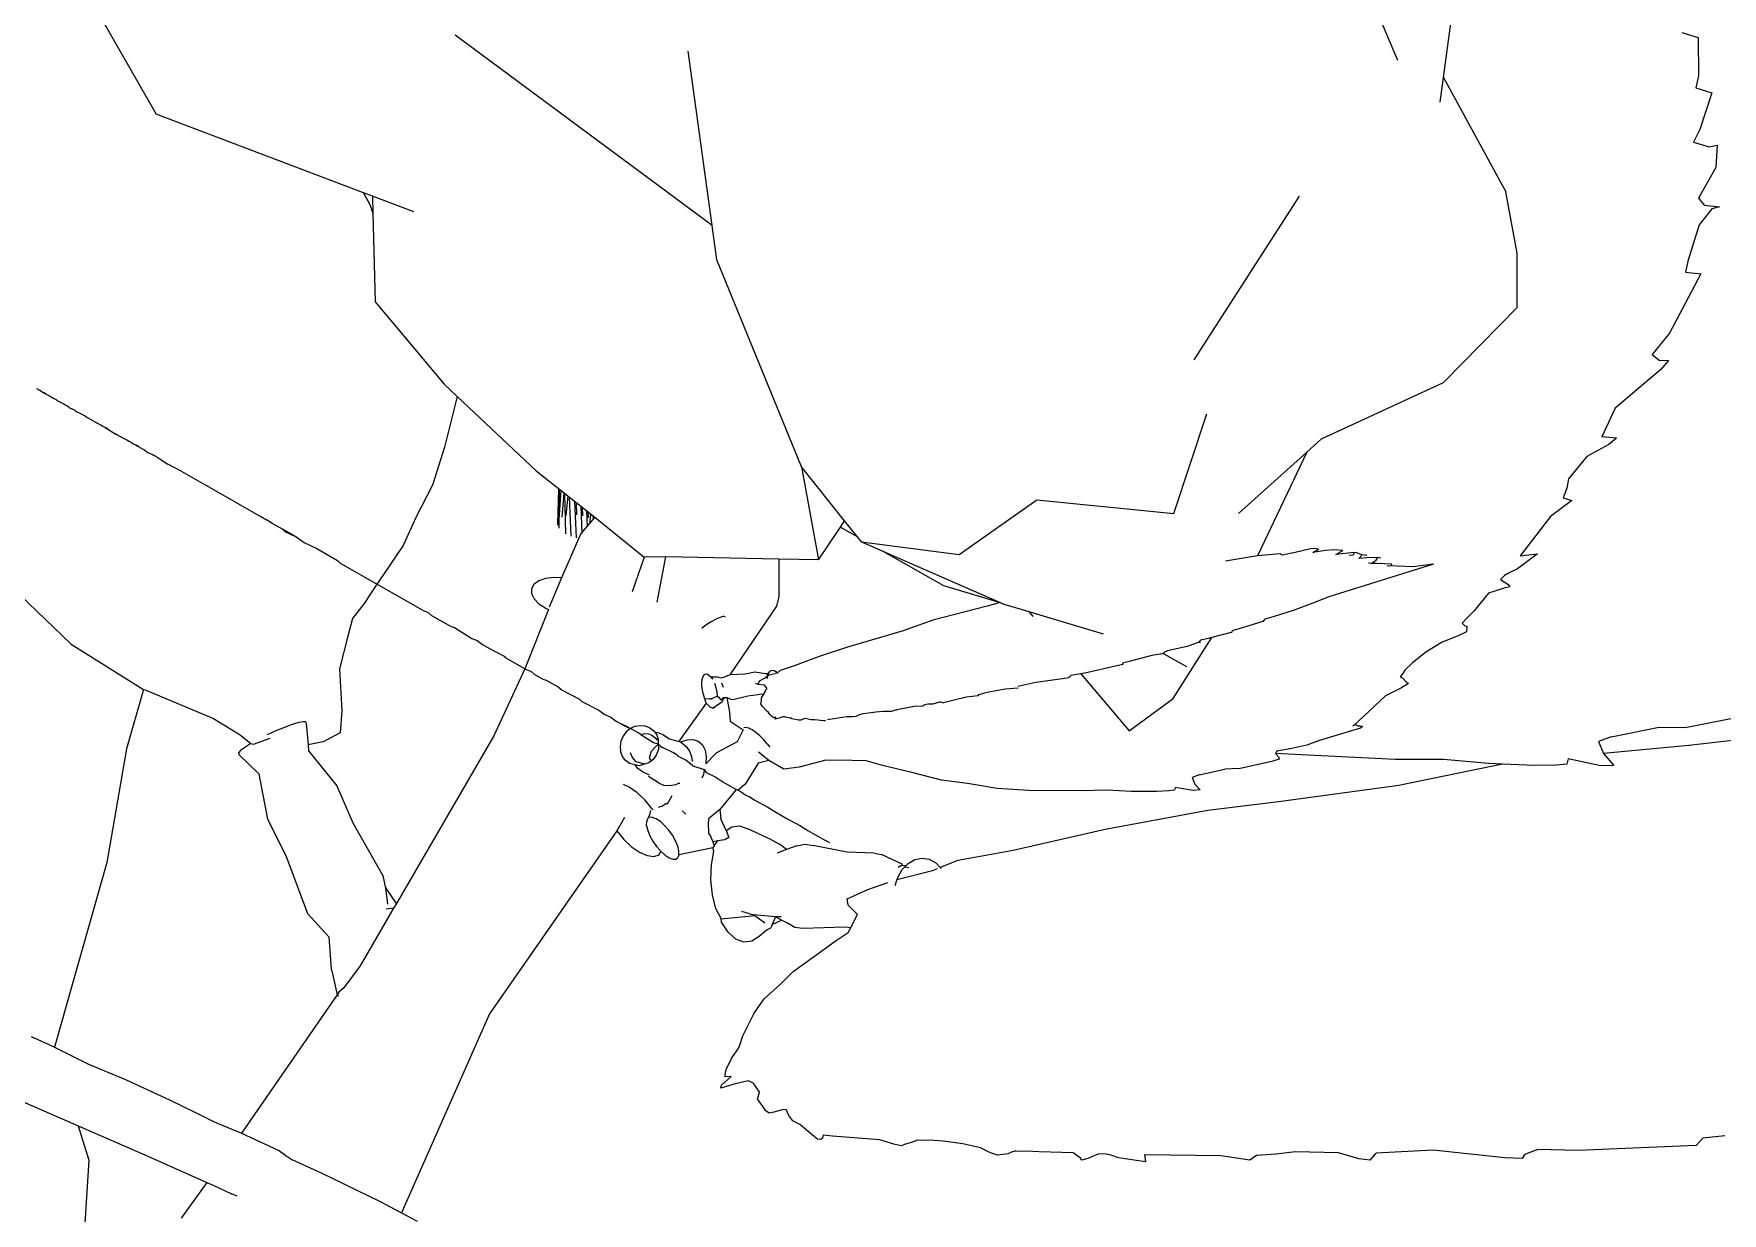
# Model space of a CAD drawing. Header units: metres. Extents: x -175 to 101, y -7 to 93.
# Drawn here: x 12.46162 to 12.49333, y 0.20442 to 0.22657 of the extents above; entities that cross this region are included whole.
import ezdxf

# ---------------------------------------------------------------- set-up
doc = ezdxf.new("R2010")
doc.units = ezdxf.units.M

# ---------------------------------------------------------------- blocks, each defined once
blk = doc.blocks.new('plantita2')
for p, q in [((-3.844512, 0.839728), (-3.843522, 0.842055)), ((-3.820062, 0.840694), (-3.821192, 0.838719)), ((-3.84537, 0.839403), (-3.845513, 0.840468)), ((-3.850152, 0.840155), (-3.850157, 0.83944)), ((-3.849847, 0.840254), (-3.850152, 0.840155)), ((-3.831633, 0.836624), (-3.826808, 0.840201)), ((-3.831633, 0.836624), (-3.831187, 0.8399)), ((-3.850157, 0.83944), (-3.850109, 0.839212)), ((-3.84537, 0.839403), (-3.846542, 0.83726)), ((-3.845309, 0.838945), (-3.84537, 0.839403)), ((-3.850109, 0.839212), (-3.850407, 0.839118)), ((-3.850407, 0.839118), (-3.850185, 0.83843)), ((-3.825088, 0.83724), (-3.821192, 0.838719)), ((-3.850185, 0.83843), (-3.850062, 0.838192)), ((-3.850506, 0.838136), (-3.850484, 0.837718)), ((-3.850356, 0.838102), (-3.850506, 0.838136)), ((-3.850062, 0.838192), (-3.850356, 0.838102)), ((-3.850484, 0.837718), (-3.85016, 0.837137)), ((-3.85016, 0.837137), (-3.850264, 0.83701)), ((-3.846755, 0.836107), (-3.846542, 0.83726)), ((-3.840689, 0.834105), (-3.842663, 0.83718)), ((-3.826032, 0.836882), (-3.825257, 0.837176)), ((-3.825257, 0.837176), (-3.825265, 0.836849)), ((-3.825257, 0.837176), (-3.825088, 0.83724)), ((-3.825088, 0.83724), (-3.825214, 0.837007)), ((-3.850264, 0.83701), (-3.850554, 0.836975)), ((-3.850554, 0.836975), (-3.850406, 0.836942)), ((-3.850406, 0.836942), (-3.850173, 0.836641)), ((-3.825265, 0.836849), (-3.825309, 0.83519)), ((-3.825214, 0.837007), (-3.825265, 0.836849)), ((-3.850173, 0.836641), (-3.849959, 0.835957)), ((-3.83172, 0.835979), (-3.831633, 0.836624)), ((-3.849959, 0.835957), (-3.849914, 0.835753)), ((-3.846754, 0.835085), (-3.846755, 0.836107)), ((-3.833312, 0.832091), (-3.83172, 0.835979)), ((-3.849914, 0.835753), (-3.850199, 0.835721)), ((-3.850199, 0.835721), (-3.849616, 0.834602)), ((-3.825309, 0.83519), (-3.826601, 0.833649)), ((-3.84537, 0.83368), (-3.846754, 0.835085)), ((-3.849616, 0.834602), (-3.849285, 0.834206)), ((-3.849421, 0.834099), (-3.849595, 0.834093)), ((-3.849595, 0.834093), (-3.84945, 0.833924)), ((-3.84945, 0.833924), (-3.848595, 0.833195)), ((-3.849285, 0.834206), (-3.849421, 0.834099)), ((-3.843077, 0.832617), (-3.84537, 0.83368)), ((-3.826601, 0.833649), (-3.826846, 0.833418)), ((-3.826846, 0.833418), (-3.828328, 0.832018)), ((-3.826846, 0.833418), (-3.826606, 0.832461)), ((-3.819452, 0.833277), (-3.819421, 0.833289)), ((-3.819421, 0.833289), (-3.819341, 0.833336)), ((-3.819341, 0.833336), (-3.819319, 0.833352)), ((-3.819319, 0.833352), (-3.819273, 0.833378)), ((-3.819241, 0.833395), (-3.819273, 0.833378)), ((-3.819202, 0.833419), (-3.819241, 0.833395)), ((-3.819165, 0.833438), (-3.819202, 0.833419)), ((-3.819117, 0.833466), (-3.819165, 0.833438)), ((-3.819056, 0.833499), (-3.819117, 0.833466)), ((-3.819117, 0.833466), (-3.819089, 0.833482)), ((-3.819089, 0.833482), (-3.819056, 0.833499)), ((-3.819056, 0.833499), (-3.819001, 0.833533)), ((-3.818944, 0.833565), (-3.819001, 0.833533)), ((-3.848595, 0.833195), (-3.848342, 0.832656)), ((-3.840302, 0.831219), (-3.840923, 0.833087)), ((-3.819923, 0.833008), (-3.820088, 0.832915)), ((-3.819885, 0.833031), (-3.819923, 0.833008)), ((-3.819853, 0.833049), (-3.819885, 0.833031)), ((-3.819853, 0.833049), (-3.819804, 0.833077)), ((-3.819804, 0.833077), (-3.819706, 0.833125)), ((-3.819673, 0.833151), (-3.819706, 0.833125)), ((-3.819673, 0.833151), (-3.819612, 0.833186)), ((-3.819568, 0.833204), (-3.819612, 0.833186)), ((-3.819568, 0.833204), (-3.81953, 0.833231)), ((-3.81953, 0.833231), (-3.819484, 0.833253)), ((-3.819484, 0.833253), (-3.819452, 0.833277)), ((-3.848616, 0.83263), (-3.848342, 0.832656)), ((-3.82048, 0.83268), (-3.82064, 0.832599)), ((-3.82048, 0.83268), (-3.820435, 0.832706)), ((-3.820462, 0.832701), (-3.82048, 0.83268)), ((-3.820435, 0.832706), (-3.820462, 0.832701)), ((-3.820283, 0.832803), (-3.820435, 0.832706)), ((-3.820283, 0.832803), (-3.820234, 0.832832)), ((-3.820261, 0.832816), (-3.820283, 0.832803)), ((-3.820234, 0.832832), (-3.820261, 0.832816)), ((-3.820234, 0.832832), (-3.820188, 0.832858)), ((-3.820188, 0.832858), (-3.820157, 0.832876)), ((-3.820157, 0.832876), (-3.820088, 0.832915)), ((-3.848616, 0.83263), (-3.848476, 0.832512)), ((-3.848476, 0.832512), (-3.848063, 0.83229)), ((-3.843077, 0.832617), (-3.842802, 0.83237)), ((-3.842802, 0.83237), (-3.841874, 0.830424)), ((-3.841522, 0.831217), (-3.842802, 0.83237)), ((-3.826606, 0.832461), (-3.826384, 0.831747)), ((-3.821118, 0.832328), (-3.821039, 0.832359)), ((-3.821039, 0.832359), (-3.820959, 0.832418)), ((-3.820869, 0.832469), (-3.820959, 0.832418)), ((-3.820869, 0.832469), (-3.820818, 0.832498)), ((-3.820818, 0.832498), (-3.820841, 0.832485)), ((-3.820769, 0.832526), (-3.820818, 0.832498)), ((-3.820735, 0.832546), (-3.820769, 0.832526)), ((-3.820735, 0.832546), (-3.820693, 0.83257)), ((-3.82064, 0.832599), (-3.820693, 0.83257)), ((-3.848063, 0.83229), (-3.847718, 0.83187)), ((-3.834123, 0.831078), (-3.833312, 0.832091)), ((-3.833312, 0.832091), (-3.833635, 0.830347)), ((-3.828328, 0.832018), (-3.829432, 0.831149)), ((-3.821678, 0.832007), (-3.82141, 0.832145)), ((-3.821249, 0.832252), (-3.82141, 0.832145)), ((-3.821224, 0.832267), (-3.821249, 0.832252)), ((-3.821179, 0.832292), (-3.821224, 0.832267)), ((-3.821118, 0.832328), (-3.821179, 0.832292)), ((-3.821179, 0.832292), (-3.821141, 0.832314)), ((-3.821141, 0.832314), (-3.821118, 0.832328)), ((-3.847718, 0.83187), (-3.847682, 0.831693)), ((-3.826384, 0.831747), (-3.826077, 0.831155)), ((-3.822181, 0.831719), (-3.823122, 0.83118)), ((-3.822181, 0.831719), (-3.822156, 0.831734)), ((-3.821678, 0.832007), (-3.822156, 0.831734)), ((-3.847614, 0.831509), (-3.847782, 0.831463)), ((-3.847782, 0.831463), (-3.847377, 0.831164)), ((-3.847682, 0.831693), (-3.847614, 0.831509)), ((-3.837729, 0.831475), (-3.840302, 0.831219)), ((-3.836271, 0.830449), (-3.837729, 0.831475)), ((-3.82909, 0.830762), (-3.829059, 0.831442)), ((-3.829079, 0.831427), (-3.829089, 0.83119)), ((-3.828985, 0.830791), (-3.828955, 0.831524)), ((-3.828927, 0.831547), (-3.828889, 0.831176)), ((-3.82889, 0.830833), (-3.828868, 0.831593)), ((-3.828851, 0.831606), (-3.828812, 0.831147)), ((-3.828794, 0.831651), (-3.828757, 0.831106)), ((-3.828761, 0.831677), (-3.828758, 0.830941)), ((-3.828758, 0.83168), (-3.828729, 0.831056)), ((-3.828747, 0.831689), (-3.828729, 0.830999)), ((-3.847377, 0.831164), (-3.846811, 0.830421)), ((-3.834359, 0.830783), (-3.834123, 0.831078)), ((-3.834045, 0.830961), (-3.834123, 0.831078)), ((-3.829432, 0.831149), (-3.830359, 0.8304)), ((-3.829432, 0.831149), (-3.829166, 0.830843)), ((-3.829397, 0.831177), (-3.829399, 0.831111)), ((-3.829337, 0.831019), (-3.829358, 0.831207)), ((-3.8293, 0.831253), (-3.829304, 0.831145)), ((-3.829296, 0.830967), (-3.829284, 0.831265)), ((-3.829191, 0.831338), (-3.829199, 0.831175)), ((-3.829195, 0.830842), (-3.829172, 0.831354)), ((-3.826077, 0.831155), (-3.825835, 0.830616)), ((-3.823369, 0.831039), (-3.823265, 0.831099)), ((-3.823158, 0.83116), (-3.823265, 0.831099)), ((-3.823122, 0.83118), (-3.823158, 0.83116)), ((-3.834437, 0.830686), (-3.834359, 0.830783)), ((-3.834045, 0.830961), (-3.834359, 0.830783)), ((-3.833635, 0.830347), (-3.834045, 0.830961)), ((-3.829166, 0.830843), (-3.828808, 0.83001)), ((-3.82382, 0.830781), (-3.823976, 0.830672)), ((-3.82382, 0.830781), (-3.823563, 0.830928)), ((-3.823609, 0.830881), (-3.82382, 0.830781)), ((-3.823609, 0.830881), (-3.823563, 0.830928)), ((-3.823369, 0.831039), (-3.823563, 0.830928)), ((-3.847132, 0.830461), (-3.846759, 0.830181)), ((-3.846811, 0.830421), (-3.847132, 0.830461)), ((-3.843927, 0.830426), (-3.843844, 0.830441)), ((-3.843844, 0.830441), (-3.843736, 0.830479)), ((-3.843779, 0.830375), (-3.843844, 0.830441)), ((-3.843736, 0.830479), (-3.84369, 0.830487)), ((-3.84369, 0.830487), (-3.843348, 0.83045)), ((-3.84369, 0.830487), (-3.843674, 0.830432)), ((-3.843674, 0.830432), (-3.843598, 0.830426)), ((-3.843478, 0.830523), (-3.843311, 0.830533)), ((-3.843348, 0.83045), (-3.843478, 0.830523)), ((-3.843311, 0.830533), (-3.843151, 0.830523)), ((-3.843151, 0.830523), (-3.843037, 0.830504)), ((-3.843037, 0.830504), (-3.842915, 0.830487)), ((-3.843022, 0.830545), (-3.842949, 0.830558)), ((-3.842915, 0.830487), (-3.843022, 0.830545)), ((-3.842949, 0.830558), (-3.842874, 0.830551)), ((-3.842874, 0.830551), (-3.842582, 0.830488)), ((-3.842582, 0.830488), (-3.84234, 0.830436)), ((-3.84234, 0.830436), (-3.842304, 0.830461)), ((-3.842304, 0.830461), (-3.841874, 0.830424)), ((-3.834843, 0.830508), (-3.837041, 0.829544)), ((-3.834437, 0.830686), (-3.836271, 0.830449)), ((-3.834843, 0.830508), (-3.835977, 0.829863)), ((-3.834437, 0.830686), (-3.834843, 0.830508)), ((-3.825835, 0.830616), (-3.82546, 0.830075)), ((-3.824209, 0.830558), (-3.8246, 0.830334)), ((-3.823976, 0.830672), (-3.824209, 0.830558)), ((-3.846759, 0.830181), (-3.846587, 0.830097)), ((-3.84518, 0.830267), (-3.843215, 0.829651)), ((-3.84518, 0.830267), (-3.84479, 0.830219)), ((-3.84479, 0.830219), (-3.844499, 0.830231)), ((-3.844499, 0.830231), (-3.844386, 0.830232)), ((-3.844401, 0.830267), (-3.844121, 0.830278)), ((-3.844386, 0.830232), (-3.844401, 0.830267)), ((-3.844386, 0.830232), (-3.84431, 0.830226)), ((-3.844193, 0.83038), (-3.844138, 0.83039)), ((-3.844138, 0.83039), (-3.843931, 0.830387)), ((-3.844102, 0.830338), (-3.844138, 0.83039)), ((-3.844121, 0.830278), (-3.844009, 0.830278)), ((-3.844009, 0.830278), (-3.844102, 0.830338)), ((-3.844009, 0.830278), (-3.843963, 0.830286)), ((-3.843931, 0.830387), (-3.843779, 0.830375)), ((-3.841874, 0.830424), (-3.841273, 0.830321)), ((-3.833635, 0.830347), (-3.832886, 0.830361)), ((-3.832886, 0.830361), (-3.830758, 0.830401)), ((-3.832886, 0.830361), (-3.832885, 0.829658)), ((-3.830758, 0.830401), (-3.830595, 0.829551)), ((-3.830758, 0.830401), (-3.830359, 0.8304)), ((-3.830359, 0.8304), (-3.830133, 0.829748)), ((-3.82534, 0.829891), (-3.824658, 0.830281)), ((-3.8246, 0.830334), (-3.824658, 0.830281)), ((-3.846578, 0.829888), (-3.846615, 0.829838)), ((-3.846615, 0.829838), (-3.846506, 0.829814)), ((-3.846587, 0.830097), (-3.846514, 0.830051)), ((-3.846441, 0.829975), (-3.846578, 0.829888)), ((-3.846514, 0.830051), (-3.846441, 0.829975)), ((-3.846506, 0.829814), (-3.846216, 0.82972)), ((-3.835977, 0.829863), (-3.837041, 0.829544)), ((-3.828808, 0.83001), (-3.828664, 0.830014)), ((-3.828808, 0.83001), (-3.828572, 0.82946)), ((-3.828664, 0.830014), (-3.828507, 0.829994)), ((-3.828507, 0.829994), (-3.828379, 0.82995)), ((-3.828379, 0.82995), (-3.828289, 0.829886)), ((-3.828289, 0.829886), (-3.828243, 0.829805)), ((-3.828243, 0.829805), (-3.828243, 0.829713)), ((-3.826194, 0.829402), (-3.82534, 0.829891)), ((-3.82546, 0.830075), (-3.82534, 0.829891)), ((-3.82534, 0.829891), (-3.825102, 0.829527)), ((-3.846216, 0.82972), (-3.845938, 0.829386)), ((-3.843215, 0.829651), (-3.842916, 0.829533)), ((-3.842916, 0.829533), (-3.842545, 0.829398)), ((-3.83711, 0.829514), (-3.837581, 0.829374)), ((-3.837041, 0.829544), (-3.83711, 0.829514)), ((-3.837041, 0.829544), (-3.836801, 0.829478)), ((-3.832885, 0.829658), (-3.832841, 0.829477)), ((-3.828382, 0.829523), (-3.828511, 0.829438)), ((-3.828291, 0.829617), (-3.828382, 0.829523)), ((-3.828243, 0.829713), (-3.828291, 0.829617)), ((-3.825102, 0.829527), (-3.82488, 0.829247)), ((-3.818634, 0.829689), (-3.819598, 0.828766)), ((-3.845938, 0.829386), (-3.845812, 0.82926)), ((-3.845722, 0.829157), (-3.845812, 0.82926)), ((-3.842545, 0.829398), (-3.842191, 0.82928)), ((-3.842191, 0.82928), (-3.842013, 0.829231)), ((-3.842013, 0.829231), (-3.841978, 0.829189)), ((-3.841978, 0.829189), (-3.841553, 0.829059)), ((-3.837787, 0.829313), (-3.83898, 0.828958)), ((-3.837581, 0.829374), (-3.837787, 0.829313)), ((-3.837581, 0.829374), (-3.837654, 0.829286)), ((-3.836801, 0.829478), (-3.83578, 0.829212)), ((-3.83578, 0.829212), (-3.835222, 0.829013)), ((-3.832841, 0.829477), (-3.831965, 0.828186)), ((-3.831849, 0.829292), (-3.831882, 0.829275)), ((-3.831849, 0.829292), (-3.831805, 0.829269)), ((-3.831805, 0.829269), (-3.831749, 0.829249)), ((-3.831749, 0.829249), (-3.831684, 0.829221)), ((-3.831684, 0.829221), (-3.831617, 0.829184)), ((-3.831617, 0.829184), (-3.831551, 0.829143)), ((-3.828511, 0.829438), (-3.828561, 0.829416)), ((-3.828561, 0.829416), (-3.828115, 0.828302)), ((-3.826364, 0.829305), (-3.826731, 0.829094)), ((-3.826302, 0.829359), (-3.826364, 0.829305)), ((-3.826194, 0.829402), (-3.826302, 0.829359)), ((-3.82488, 0.829247), (-3.824791, 0.828915)), ((-3.845761, 0.829111), (-3.84581, 0.829094)), ((-3.84581, 0.829094), (-3.845803, 0.828998)), ((-3.845803, 0.828998), (-3.845642, 0.828921)), ((-3.845722, 0.829157), (-3.845761, 0.829111)), ((-3.845642, 0.828921), (-3.845343, 0.8288)), ((-3.841553, 0.829059), (-3.841414, 0.829021)), ((-3.841414, 0.829021), (-3.841381, 0.828981)), ((-3.841381, 0.828981), (-3.841018, 0.828889)), ((-3.840292, 0.827742), (-3.841018, 0.828889)), ((-3.841018, 0.828889), (-3.840954, 0.828873)), ((-3.840954, 0.828873), (-3.840804, 0.828839)), ((-3.835222, 0.829013), (-3.834582, 0.828824)), ((-3.831551, 0.829143), (-3.831491, 0.8291)), ((-3.831491, 0.8291), (-3.831444, 0.82906)), ((-3.827124, 0.82887), (-3.82722, 0.828834)), ((-3.826795, 0.829077), (-3.827124, 0.82887)), ((-3.826731, 0.829094), (-3.826795, 0.829077)), ((-3.824791, 0.828915), (-3.824637, 0.828298)), ((-3.845343, 0.8288), (-3.84504, 0.828612)), ((-3.84504, 0.828612), (-3.844779, 0.828409)), ((-3.840773, 0.8288), (-3.840805, 0.828794)), ((-3.840804, 0.828839), (-3.840773, 0.8288)), ((-3.840773, 0.8288), (-3.840555, 0.82872)), ((-3.840555, 0.82872), (-3.840184, 0.82864)), ((-3.840118, 0.828579), (-3.840541, 0.828347)), ((-3.840184, 0.82864), (-3.840116, 0.828608)), ((-3.840116, 0.828608), (-3.840118, 0.828579)), ((-3.840118, 0.828579), (-3.840087, 0.828585)), ((-3.840087, 0.828585), (-3.83989, 0.828548)), ((-3.83989, 0.828548), (-3.839466, 0.82844)), ((-3.834582, 0.828824), (-3.834174, 0.82871)), ((-3.834174, 0.82871), (-3.833646, 0.828532)), ((-3.833646, 0.828532), (-3.833196, 0.828362)), ((-3.827731, 0.828541), (-3.827753, 0.828509)), ((-3.827466, 0.828674), (-3.827731, 0.828541)), ((-3.827323, 0.828756), (-3.827466, 0.828674)), ((-3.82722, 0.828834), (-3.827323, 0.828756)), ((-3.819598, 0.828766), (-3.820959, 0.827911)), ((-3.844779, 0.828409), (-3.844642, 0.828275)), ((-3.844642, 0.828275), (-3.844603, 0.828215)), ((-3.844603, 0.828215), (-3.844553, 0.828153)), ((-3.839466, 0.82844), (-3.839342, 0.828407)), ((-3.839342, 0.828407), (-3.839345, 0.828379)), ((-3.839345, 0.828379), (-3.838633, 0.828221)), ((-3.838633, 0.828221), (-3.83856, 0.828208)), ((-3.833196, 0.828362), (-3.833007, 0.828298)), ((-3.833007, 0.828298), (-3.832909, 0.828266)), ((-3.832909, 0.828266), (-3.832856, 0.828222)), ((-3.832828, 0.828253), (-3.832856, 0.828222)), ((-3.832856, 0.828222), (-3.832818, 0.828211)), ((-3.832797, 0.828272), (-3.832828, 0.828253)), ((-3.832766, 0.828277), (-3.832797, 0.828272)), ((-3.832736, 0.828268), (-3.832766, 0.828277)), ((-3.83271, 0.828245), (-3.832736, 0.828268)), ((-3.832685, 0.828209), (-3.83271, 0.828245)), ((-3.832638, 0.828205), (-3.832439, 0.828236)), ((-3.832439, 0.828236), (-3.832253, 0.828202)), ((-3.828235, 0.828252), (-3.828293, 0.8282)), ((-3.828115, 0.828302), (-3.828235, 0.828252)), ((-3.828115, 0.828302), (-3.827753, 0.828509)), ((-3.828115, 0.828302), (-3.827533, 0.827042)), ((-3.824637, 0.828298), (-3.824681, 0.827511)), ((-3.84467, 0.828053), (-3.844709, 0.828024)), ((-3.844709, 0.828024), (-3.84458, 0.827946)), ((-3.844603, 0.828126), (-3.84467, 0.828053)), ((-3.844553, 0.828153), (-3.844603, 0.828126)), ((-3.84458, 0.827946), (-3.844279, 0.827792)), ((-3.83856, 0.828208), (-3.839463, 0.827133)), ((-3.83856, 0.828208), (-3.838372, 0.828174)), ((-3.838372, 0.828174), (-3.838329, 0.82813)), ((-3.838329, 0.82813), (-3.838217, 0.82811)), ((-3.838217, 0.82811), (-3.837716, 0.828044)), ((-3.837716, 0.828044), (-3.837375, 0.827966)), ((-3.837382, 0.82794), (-3.8373, 0.827929)), ((-3.8373, 0.827929), (-3.837136, 0.827921)), ((-3.837136, 0.827921), (-3.836859, 0.827871)), ((-3.832701, 0.828187), (-3.832818, 0.828211)), ((-3.832677, 0.828167), (-3.832701, 0.828187)), ((-3.832677, 0.828167), (-3.832685, 0.828209)), ((-3.832685, 0.828209), (-3.832638, 0.828205)), ((-3.832677, 0.828167), (-3.832671, 0.828116)), ((-3.83263, 0.828134), (-3.832677, 0.828167)), ((-3.832668, 0.827932), (-3.83265, 0.827954)), ((-3.832639, 0.827893), (-3.832668, 0.827932)), ((-3.83265, 0.827954), (-3.832615, 0.827994)), ((-3.832525, 0.828076), (-3.83263, 0.828134)), ((-3.832615, 0.827994), (-3.832498, 0.828009)), ((-3.832498, 0.828009), (-3.832525, 0.828076)), ((-3.832498, 0.828009), (-3.832452, 0.828025)), ((-3.832253, 0.828202), (-3.831965, 0.828186)), ((-3.831932, 0.828175), (-3.831965, 0.828186)), ((-3.831932, 0.828175), (-3.831882, 0.828149)), ((-3.831882, 0.828149), (-3.831804, 0.828124)), ((-3.831809, 0.828037), (-3.831841, 0.827955)), ((-3.831804, 0.828124), (-3.831716, 0.82815)), ((-3.831702, 0.82795), (-3.831721, 0.827866)), ((-3.831607, 0.828153), (-3.831716, 0.82815)), ((-3.831676, 0.828029), (-3.831702, 0.82795)), ((-3.831607, 0.828153), (-3.831639, 0.828104)), ((-3.831569, 0.828189), (-3.831607, 0.828153)), ((-3.831532, 0.828205), (-3.831569, 0.828189)), ((-3.831499, 0.828198), (-3.831532, 0.828205)), ((-3.831472, 0.82817), (-3.831499, 0.828198)), ((-3.831453, 0.828123), (-3.831472, 0.82817)), ((-3.831471, 0.827817), (-3.831452, 0.827901)), ((-3.831443, 0.828059), (-3.831453, 0.828123)), ((-3.831452, 0.827901), (-3.831443, 0.827983)), ((-3.831443, 0.827983), (-3.831443, 0.828059)), ((-3.828819, 0.8279), (-3.829146, 0.82773)), ((-3.82874, 0.827963), (-3.828819, 0.8279)), ((-3.828518, 0.82809), (-3.82874, 0.827963)), ((-3.828453, 0.828109), (-3.828518, 0.82809)), ((-3.828293, 0.8282), (-3.828453, 0.828109)), ((-3.82099, 0.827904), (-3.822268, 0.827367)), ((-3.820959, 0.827911), (-3.82099, 0.827904)), ((-3.820959, 0.827911), (-3.820638, 0.826796)), ((-3.844279, 0.827792), (-3.843775, 0.827317)), ((-3.839463, 0.827133), (-3.840292, 0.827742)), ((-3.836859, 0.827871), (-3.836751, 0.827842)), ((-3.836751, 0.827842), (-3.836636, 0.827814)), ((-3.836636, 0.827814), (-3.836622, 0.827792)), ((-3.836622, 0.827792), (-3.836412, 0.827769)), ((-3.836412, 0.827769), (-3.835975, 0.827661)), ((-3.835926, 0.827678), (-3.835975, 0.827661)), ((-3.835926, 0.827678), (-3.835778, 0.827639)), ((-3.835778, 0.827639), (-3.835715, 0.827637)), ((-3.835715, 0.827637), (-3.835682, 0.827634)), ((-3.835682, 0.827634), (-3.835631, 0.827626)), ((-3.835631, 0.827626), (-3.83559, 0.827599)), ((-3.83559, 0.827599), (-3.83554, 0.827592)), ((-3.83554, 0.827592), (-3.835461, 0.827597)), ((-3.835461, 0.827597), (-3.835241, 0.827558)), ((-3.832648, 0.827517), (-3.832578, 0.827595)), ((-3.832604, 0.827826), (-3.832639, 0.827893)), ((-3.832626, 0.827868), (-3.832604, 0.827826)), ((-3.832564, 0.827757), (-3.832604, 0.827826)), ((-3.832604, 0.827826), (-3.832522, 0.827818)), ((-3.832578, 0.827595), (-3.83255, 0.827646)), ((-3.832563, 0.827707), (-3.832564, 0.827757)), ((-3.83255, 0.827646), (-3.832563, 0.827707)), ((-3.832522, 0.827818), (-3.832491, 0.827809)), ((-3.832491, 0.827809), (-3.832304, 0.827787)), ((-3.832304, 0.827787), (-3.832023, 0.827719)), ((-3.832023, 0.827719), (-3.831987, 0.827724)), ((-3.831987, 0.827724), (-3.831908, 0.827765)), ((-3.831908, 0.827765), (-3.831962, 0.827484)), ((-3.831908, 0.827765), (-3.831844, 0.827753)), ((-3.831872, 0.827748), (-3.831844, 0.827753)), ((-3.831872, 0.827748), (-3.831799, 0.827714)), ((-3.831799, 0.827714), (-3.831844, 0.827753)), ((-3.831844, 0.827753), (-3.831827, 0.827688)), ((-3.83172, 0.827615), (-3.831827, 0.827688)), ((-3.831761, 0.827766), (-3.831799, 0.827714)), ((-3.83173, 0.827789), (-3.831761, 0.827766)), ((-3.831721, 0.827866), (-3.83173, 0.827789)), ((-3.831642, 0.827747), (-3.83173, 0.827789)), ((-3.83172, 0.827615), (-3.831701, 0.827596)), ((-3.831701, 0.827596), (-3.831674, 0.827568)), ((-3.831641, 0.827562), (-3.831701, 0.827596)), ((-3.831586, 0.827743), (-3.831642, 0.827747)), ((-3.831609, 0.827729), (-3.831642, 0.827747)), ((-3.831609, 0.827729), (-3.831497, 0.827737)), ((-3.831604, 0.827577), (-3.831567, 0.827613)), ((-3.831567, 0.827613), (-3.831525, 0.827654)), ((-3.831525, 0.827654), (-3.831497, 0.827737)), ((-3.831525, 0.827654), (-3.831004, 0.826932)), ((-3.831497, 0.827737), (-3.831471, 0.827817)), ((-3.829188, 0.827688), (-3.829508, 0.827523)), ((-3.829146, 0.82773), (-3.829188, 0.827688)), ((-3.850991, 0.827408), (-3.849909, 0.827194)), ((-3.843775, 0.827317), (-3.843707, 0.827255)), ((-3.835241, 0.827558), (-3.835156, 0.827545)), ((-3.835088, 0.827533), (-3.835156, 0.827545)), ((-3.835088, 0.827533), (-3.835057, 0.827515)), ((-3.835057, 0.827515), (-3.834999, 0.827498)), ((-3.834999, 0.827498), (-3.834941, 0.827496)), ((-3.834941, 0.827496), (-3.834846, 0.827497)), ((-3.834846, 0.827497), (-3.83471, 0.827487)), ((-3.83471, 0.827487), (-3.834569, 0.82747)), ((-3.834569, 0.82747), (-3.834478, 0.827456)), ((-3.834478, 0.827456), (-3.834439, 0.827449)), ((-3.834439, 0.827449), (-3.834386, 0.827432)), ((-3.834386, 0.827432), (-3.834334, 0.827406)), ((-3.834334, 0.827406), (-3.834277, 0.827401)), ((-3.834277, 0.827401), (-3.834162, 0.827397)), ((-3.834162, 0.827397), (-3.83384, 0.82735)), ((-3.83384, 0.82735), (-3.833798, 0.827344)), ((-3.833764, 0.827323), (-3.833726, 0.827326)), ((-3.833726, 0.827326), (-3.833562, 0.827341)), ((-3.833562, 0.827341), (-3.833495, 0.827343)), ((-3.833495, 0.827343), (-3.833436, 0.827354)), ((-3.833436, 0.827354), (-3.833383, 0.827366)), ((-3.833383, 0.827366), (-3.833357, 0.827361)), ((-3.833357, 0.827361), (-3.833321, 0.827344)), ((-3.833321, 0.827344), (-3.833297, 0.827335)), ((-3.833297, 0.827335), (-3.833261, 0.827338)), ((-3.833261, 0.827338), (-3.833134, 0.82736)), ((-3.833134, 0.82736), (-3.833107, 0.827381)), ((-3.833005, 0.827399), (-3.833107, 0.827381)), ((-3.833005, 0.827399), (-3.832964, 0.8274)), ((-3.832964, 0.8274), (-3.832894, 0.827373)), ((-3.832894, 0.827373), (-3.832821, 0.827355)), ((-3.832829, 0.827391), (-3.832795, 0.827382)), ((-3.832821, 0.827355), (-3.832829, 0.827391)), ((-3.832795, 0.827382), (-3.832754, 0.827404)), ((-3.832754, 0.827404), (-3.832719, 0.827441)), ((-3.832719, 0.827441), (-3.832696, 0.827481)), ((-3.832696, 0.827481), (-3.832648, 0.827517)), ((-3.831976, 0.827319), (-3.832215, 0.827154)), ((-3.831962, 0.827484), (-3.831976, 0.827319)), ((-3.831674, 0.827568), (-3.831641, 0.827562)), ((-3.831641, 0.827562), (-3.831604, 0.827577)), ((-3.8299, 0.827281), (-3.830026, 0.827226)), ((-3.8299, 0.827281), (-3.829999, 0.827224)), ((-3.829833, 0.827319), (-3.8299, 0.827281)), ((-3.829734, 0.827394), (-3.829833, 0.827319)), ((-3.829606, 0.827449), (-3.829734, 0.827394)), ((-3.829508, 0.827523), (-3.829606, 0.827449)), ((-3.824681, 0.827511), (-3.82465, 0.827097)), ((-3.824011, 0.827277), (-3.824047, 0.826871)), ((-3.824011, 0.827277), (-3.824005, 0.827302)), ((-3.824005, 0.827302), (-3.823957, 0.827307)), ((-3.823957, 0.827307), (-3.82387, 0.827291)), ((-3.82387, 0.827291), (-3.823748, 0.827255)), ((-3.822268, 0.827367), (-3.82277, 0.827062)), ((-3.852045, 0.8271), (-3.849974, 0.82686)), ((-3.849909, 0.827194), (-3.849389, 0.827198)), ((-3.848516, 0.827026), (-3.849389, 0.827198)), ((-3.848516, 0.827026), (-3.84828, 0.826936)), ((-3.843802, 0.82723), (-3.84385, 0.827217)), ((-3.84385, 0.827217), (-3.843811, 0.827185)), ((-3.843811, 0.827185), (-3.843661, 0.82714)), ((-3.843757, 0.827231), (-3.843802, 0.82723)), ((-3.843707, 0.827255), (-3.843757, 0.827231)), ((-3.843707, 0.827255), (-3.843668, 0.827223)), ((-3.843661, 0.82714), (-3.843022, 0.82695)), ((-3.843022, 0.82695), (-3.842803, 0.826867)), ((-3.832665, 0.826893), (-3.832603, 0.826969)), ((-3.832603, 0.826969), (-3.832532, 0.827041)), ((-3.832532, 0.827041), (-3.832458, 0.827104)), ((-3.832458, 0.827104), (-3.832386, 0.827153)), ((-3.832386, 0.827153), (-3.832321, 0.827186)), ((-3.832321, 0.827186), (-3.832268, 0.827199)), ((-3.832268, 0.827199), (-3.832231, 0.827193)), ((-3.832215, 0.827154), (-3.832103, 0.826932)), ((-3.831276, 0.826971), (-3.831374, 0.826939)), ((-3.831163, 0.826964), (-3.831276, 0.826971)), ((-3.831039, 0.826932), (-3.831163, 0.826964)), ((-3.830966, 0.826947), (-3.831039, 0.826932)), ((-3.830835, 0.826983), (-3.830966, 0.826947)), ((-3.830706, 0.827069), (-3.830835, 0.826983)), ((-3.830616, 0.827105), (-3.830706, 0.827069)), ((-3.830596, 0.827058), (-3.830626, 0.826952)), ((-3.830559, 0.82701), (-3.830626, 0.826952)), ((-3.830626, 0.826887), (-3.830626, 0.826952)), ((-3.830557, 0.827111), (-3.830616, 0.827105)), ((-3.830557, 0.827111), (-3.830596, 0.827058)), ((-3.830505, 0.827052), (-3.830559, 0.82701)), ((-3.830539, 0.827135), (-3.830557, 0.827111)), ((-3.830465, 0.827192), (-3.830539, 0.827135)), ((-3.830293, 0.82707), (-3.830534, 0.826918)), ((-3.830441, 0.827078), (-3.830505, 0.827052)), ((-3.830378, 0.827227), (-3.830465, 0.827192)), ((-3.830371, 0.827085), (-3.830441, 0.827078)), ((-3.830283, 0.827237), (-3.830378, 0.827227)), ((-3.830293, 0.82707), (-3.830371, 0.827085)), ((-3.830293, 0.82707), (-3.830245, 0.8271)), ((-3.830188, 0.827221), (-3.830283, 0.827237)), ((-3.830245, 0.8271), (-3.830103, 0.827182)), ((-3.830188, 0.827221), (-3.830103, 0.827182)), ((-3.830026, 0.827226), (-3.830103, 0.827182)), ((-3.829999, 0.827224), (-3.830103, 0.827182)), ((-3.830103, 0.827182), (-3.830021, 0.827117)), ((-3.830021, 0.827117), (-3.829961, 0.827036)), ((-3.829961, 0.827036), (-3.829922, 0.826943)), ((-3.827533, 0.827042), (-3.825705, 0.823895)), ((-3.82465, 0.827097), (-3.82433, 0.826927)), ((-3.823748, 0.827255), (-3.823601, 0.827201)), ((-3.823601, 0.827201), (-3.823439, 0.827134)), ((-3.823439, 0.827134), (-3.82328, 0.827061)), ((-3.823019, 0.826885), (-3.823333, 0.826995)), ((-3.82277, 0.827062), (-3.822971, 0.826897)), ((-3.849974, 0.82686), (-3.848374, 0.826708)), ((-3.848374, 0.826708), (-3.848568, 0.826487)), ((-3.84828, 0.826936), (-3.848374, 0.826708)), ((-3.844465, 0.8266), (-3.842696, 0.826686)), ((-3.842803, 0.826867), (-3.842523, 0.826804)), ((-3.842696, 0.826686), (-3.842216, 0.826712)), ((-3.842523, 0.826804), (-3.842239, 0.826752)), ((-3.84227, 0.826645), (-3.842283, 0.826602)), ((-3.842216, 0.826712), (-3.84227, 0.826645)), ((-3.842239, 0.826752), (-3.842216, 0.826712)), ((-3.832665, 0.826893), (-3.832716, 0.826829)), ((-3.832697, 0.826577), (-3.832502, 0.826737)), ((-3.832103, 0.826932), (-3.831716, 0.826721)), ((-3.831716, 0.826721), (-3.831514, 0.826518)), ((-3.831502, 0.82677), (-3.831523, 0.826645)), ((-3.831523, 0.826645), (-3.831514, 0.826518)), ((-3.831451, 0.82687), (-3.831502, 0.82677)), ((-3.831374, 0.826939), (-3.831451, 0.82687)), ((-3.83125, 0.826654), (-3.831256, 0.826595)), ((-3.831212, 0.826756), (-3.83125, 0.826654)), ((-3.831148, 0.826843), (-3.831212, 0.826756)), ((-3.831065, 0.826908), (-3.831148, 0.826843)), ((-3.831143, 0.826585), (-3.830988, 0.826659)), ((-3.831039, 0.826932), (-3.831065, 0.826908)), ((-3.830969, 0.826685), (-3.830988, 0.826659)), ((-3.830969, 0.826685), (-3.830895, 0.826728)), ((-3.830895, 0.826728), (-3.830705, 0.826821)), ((-3.830668, 0.826841), (-3.830705, 0.826821)), ((-3.830626, 0.826887), (-3.830668, 0.826841)), ((-3.830633, 0.826815), (-3.830626, 0.826887)), ((-3.830633, 0.826815), (-3.830624, 0.826771)), ((-3.830598, 0.826898), (-3.830626, 0.826887)), ((-3.830626, 0.826887), (-3.830566, 0.826827)), ((-3.830624, 0.826771), (-3.830585, 0.826678)), ((-3.830534, 0.826918), (-3.830598, 0.826898)), ((-3.830585, 0.826678), (-3.830525, 0.826597)), ((-3.830488, 0.826748), (-3.830566, 0.826827)), ((-3.830488, 0.826748), (-3.830451, 0.826626)), ((-3.830167, 0.826601), (-3.830126, 0.826658)), ((-3.830126, 0.826658), (-3.830101, 0.826724)), ((-3.830007, 0.826579), (-3.82995, 0.826656)), ((-3.82995, 0.826656), (-3.829916, 0.826746)), ((-3.829922, 0.826943), (-3.829907, 0.826844)), ((-3.829907, 0.826844), (-3.829916, 0.826746)), ((-3.824055, 0.826758), (-3.824587, 0.826106)), ((-3.82433, 0.826927), (-3.824047, 0.826871)), ((-3.824047, 0.826871), (-3.824055, 0.826758)), ((-3.822745, 0.826694), (-3.823123, 0.82633)), ((-3.822971, 0.826897), (-3.823019, 0.826885)), ((-3.822971, 0.826897), (-3.822857, 0.826825)), ((-3.822857, 0.826825), (-3.822778, 0.826764)), ((-3.822778, 0.826764), (-3.82274, 0.82672)), ((-3.82274, 0.82672), (-3.822745, 0.826694)), ((-3.820638, 0.826796), (-3.820265, 0.824661)), ((-3.848568, 0.826487), (-3.848323, 0.826481)), ((-3.848323, 0.826481), (-3.847707, 0.82661)), ((-3.847707, 0.82661), (-3.847683, 0.826507)), ((-3.847683, 0.826507), (-3.84749, 0.826492)), ((-3.84749, 0.826492), (-3.847077, 0.826484)), ((-3.847077, 0.826484), (-3.846475, 0.826511)), ((-3.846475, 0.826511), (-3.846216, 0.826522)), ((-3.846475, 0.826511), (-3.84453, 0.826109)), ((-3.846216, 0.826522), (-3.845368, 0.826597)), ((-3.845368, 0.826597), (-3.844465, 0.8266)), ((-3.842283, 0.826602), (-3.842147, 0.82656)), ((-3.842147, 0.82656), (-3.841549, 0.826426)), ((-3.841549, 0.826426), (-3.841263, 0.826419)), ((-3.840781, 0.82631), (-3.841263, 0.826419)), ((-3.840781, 0.82631), (-3.84065, 0.826258)), ((-3.835944, 0.826212), (-3.835386, 0.826353)), ((-3.835386, 0.826353), (-3.834833, 0.826484)), ((-3.834833, 0.826484), (-3.83453, 0.826574)), ((-3.83453, 0.826574), (-3.834262, 0.826579)), ((-3.834262, 0.826579), (-3.833771, 0.826585)), ((-3.833771, 0.826585), (-3.833271, 0.826455)), ((-3.833271, 0.826455), (-3.832979, 0.826417)), ((-3.832979, 0.826417), (-3.832697, 0.826577)), ((-3.832697, 0.826577), (-3.832497, 0.826529)), ((-3.832497, 0.826529), (-3.832269, 0.826156)), ((-3.831525, 0.826352), (-3.831703, 0.826263)), ((-3.831487, 0.826412), (-3.831525, 0.826352)), ((-3.831275, 0.826481), (-3.831487, 0.826412)), ((-3.831487, 0.826412), (-3.831472, 0.826309)), ((-3.831275, 0.826481), (-3.831143, 0.826585)), ((-3.831256, 0.826595), (-3.831267, 0.826568)), ((-3.830525, 0.826597), (-3.830492, 0.826568)), ((-3.830451, 0.826626), (-3.830492, 0.826568)), ((-3.830492, 0.826568), (-3.830447, 0.826534)), ((-3.830309, 0.826377), (-3.83045, 0.82631)), ((-3.830447, 0.826534), (-3.830366, 0.826512)), ((-3.830366, 0.826512), (-3.830205, 0.826554)), ((-3.830366, 0.826512), (-3.830263, 0.826477)), ((-3.830309, 0.826377), (-3.830233, 0.826436)), ((-3.830263, 0.826477), (-3.83019, 0.826495)), ((-3.830233, 0.826436), (-3.83019, 0.826495)), ((-3.830205, 0.826554), (-3.830167, 0.826601)), ((-3.83019, 0.826495), (-3.830081, 0.826522)), ((-3.830081, 0.826522), (-3.830007, 0.826579)), ((-3.823123, 0.82633), (-3.823281, 0.825506)), ((-3.84453, 0.826109), (-3.842322, 0.825806)), ((-3.8407, 0.826135), (-3.840802, 0.826025)), ((-3.840802, 0.826025), (-3.840667, 0.826017)), ((-3.84065, 0.826258), (-3.8407, 0.826135)), ((-3.840667, 0.826017), (-3.84033, 0.826074)), ((-3.84033, 0.826074), (-3.840316, 0.826019)), ((-3.840316, 0.826019), (-3.840209, 0.826007)), ((-3.840209, 0.826007), (-3.839982, 0.825995)), ((-3.839982, 0.825995), (-3.83951, 0.825999)), ((-3.83951, 0.825999), (-3.839045, 0.826022)), ((-3.839045, 0.826022), (-3.838549, 0.826007)), ((-3.838549, 0.826007), (-3.837579, 0.826018)), ((-3.837579, 0.826018), (-3.836987, 0.82605)), ((-3.836987, 0.82605), (-3.836431, 0.826146)), ((-3.836431, 0.826146), (-3.835944, 0.826212)), ((-3.832269, 0.826156), (-3.832247, 0.82613)), ((-3.832247, 0.82613), (-3.832126, 0.82602)), ((-3.832126, 0.82602), (-3.832178, 0.825991)), ((-3.832126, 0.82602), (-3.832083, 0.826033)), ((-3.831836, 0.826175), (-3.832083, 0.826033)), ((-3.832083, 0.826033), (-3.831951, 0.825862)), ((-3.831703, 0.826263), (-3.831836, 0.826175)), ((-3.831449, 0.826256), (-3.831472, 0.826309)), ((-3.831027, 0.826149), (-3.830998, 0.826144)), ((-3.830998, 0.826144), (-3.830954, 0.826119)), ((-3.830954, 0.826119), (-3.830836, 0.8261)), ((-3.830836, 0.8261), (-3.830729, 0.826111)), ((-3.830729, 0.826111), (-3.830631, 0.826151)), ((-3.830631, 0.826151), (-3.830547, 0.826216)), ((-3.830437, 0.826284), (-3.830547, 0.826216)), ((-3.830223, 0.825976), (-3.830074, 0.826079)), ((-3.830074, 0.826079), (-3.829967, 0.826125)), ((-3.824587, 0.826106), (-3.82489, 0.825407)), ((-3.842322, 0.825806), (-3.840944, 0.82564)), ((-3.832681, 0.8257), (-3.832778, 0.825637)), ((-3.832421, 0.82584), (-3.832681, 0.8257)), ((-3.832343, 0.825895), (-3.832421, 0.82584)), ((-3.832268, 0.825927), (-3.832343, 0.825895)), ((-3.832178, 0.825991), (-3.832268, 0.825927)), ((-3.831951, 0.825862), (-3.831779, 0.825657)), ((-3.830795, 0.825767), (-3.830886, 0.82592)), ((-3.830795, 0.825767), (-3.830764, 0.825763)), ((-3.830764, 0.825763), (-3.830703, 0.825721)), ((-3.830703, 0.825721), (-3.830621, 0.825697)), ((-3.830527, 0.825654), (-3.8305, 0.825676)), ((-3.8305, 0.825676), (-3.830368, 0.825839)), ((-3.830368, 0.825839), (-3.830223, 0.825976)), ((-3.840944, 0.82564), (-3.839018, 0.825282)), ((-3.833013, 0.825503), (-3.833279, 0.825357)), ((-3.832778, 0.825637), (-3.833013, 0.825503)), ((-3.831898, 0.825267), (-3.8318, 0.825482)), ((-3.831779, 0.825657), (-3.8318, 0.825482)), ((-3.831779, 0.825657), (-3.831569, 0.825485)), ((-3.83157, 0.825203), (-3.831567, 0.825436)), ((-3.831569, 0.825485), (-3.831567, 0.825436)), ((-3.831143, 0.825568), (-3.831069, 0.825636)), ((-3.83082, 0.825272), (-3.830743, 0.82536)), ((-3.830743, 0.82536), (-3.830662, 0.825432)), ((-3.830662, 0.825432), (-3.830585, 0.825482)), ((-3.830585, 0.825482), (-3.830516, 0.825507)), ((-3.830516, 0.825507), (-3.830437, 0.825512)), ((-3.830478, 0.825619), (-3.830488, 0.825644)), ((-3.830463, 0.825561), (-3.830478, 0.825619)), ((-3.830437, 0.825512), (-3.830463, 0.825561)), ((-3.830437, 0.825512), (-3.830421, 0.825478)), ((-3.830421, 0.825478), (-3.830407, 0.825441)), ((-3.830402, 0.825352), (-3.830407, 0.825441)), ((-3.829991, 0.825507), (-3.829845, 0.825256)), ((-3.82489, 0.825407), (-3.82546, 0.824392)), ((-3.823286, 0.825479), (-3.823626, 0.824797)), ((-3.823281, 0.825506), (-3.823286, 0.825479)), ((-3.839018, 0.825282), (-3.837289, 0.824891)), ((-3.833842, 0.82503), (-3.83375, 0.825084)), ((-3.833617, 0.825158), (-3.83375, 0.825084)), ((-3.833521, 0.825217), (-3.833617, 0.825158)), ((-3.83343, 0.825264), (-3.833521, 0.825217)), ((-3.833279, 0.825357), (-3.83343, 0.825264)), ((-3.832749, 0.825086), (-3.832897, 0.825005)), ((-3.832749, 0.825086), (-3.832302, 0.825296)), ((-3.832151, 0.825353), (-3.832302, 0.825296)), ((-3.832002, 0.825336), (-3.832151, 0.825353)), ((-3.831898, 0.825267), (-3.832002, 0.825336)), ((-3.831898, 0.825267), (-3.831945, 0.825135)), ((-3.831945, 0.825135), (-3.831871, 0.825089)), ((-3.831871, 0.825089), (-3.831744, 0.825067)), ((-3.831744, 0.825067), (-3.831645, 0.825049)), ((-3.831675, 0.824975), (-3.831744, 0.825067)), ((-3.831645, 0.825049), (-3.831675, 0.824975)), ((-3.831601, 0.825156), (-3.831645, 0.825049)), ((-3.83157, 0.825203), (-3.831601, 0.825156)), ((-3.830989, 0.824972), (-3.830948, 0.825071)), ((-3.830948, 0.825071), (-3.830891, 0.825174)), ((-3.830891, 0.825174), (-3.83082, 0.825272)), ((-3.830522, 0.825061), (-3.830592, 0.824962)), ((-3.830465, 0.825163), (-3.830522, 0.825061)), ((-3.830424, 0.825263), (-3.830465, 0.825163)), ((-3.830402, 0.825352), (-3.830424, 0.825263)), ((-3.829977, 0.825094), (-3.830122, 0.824956)), ((-3.829845, 0.825256), (-3.829977, 0.825094)), ((-3.829845, 0.825256), (-3.827451, 0.821822)), ((-3.837289, 0.824891), (-3.836596, 0.824761)), ((-3.836596, 0.824761), (-3.836249, 0.824702)), ((-3.835579, 0.824744), (-3.835713, 0.824723)), ((-3.835443, 0.824718), (-3.835579, 0.824744)), ((-3.835213, 0.824625), (-3.834817, 0.824815)), ((-3.834679, 0.824837), (-3.834817, 0.824815)), ((-3.834679, 0.824837), (-3.834162, 0.824856)), ((-3.834162, 0.824856), (-3.833529, 0.824982)), ((-3.833377, 0.825006), (-3.833529, 0.824982)), ((-3.833224, 0.824976), (-3.833377, 0.825006)), ((-3.833224, 0.824976), (-3.833034, 0.824906)), ((-3.833034, 0.824906), (-3.832897, 0.825005)), ((-3.833034, 0.824906), (-3.832854, 0.824841)), ((-3.831675, 0.824975), (-3.831649, 0.824941)), ((-3.831668, 0.824874), (-3.831649, 0.824941)), ((-3.83162, 0.824619), (-3.831668, 0.824874)), ((-3.831649, 0.824941), (-3.831012, 0.824809)), ((-3.831012, 0.824809), (-3.831011, 0.824882)), ((-3.831012, 0.824809), (-3.830992, 0.824756)), ((-3.831011, 0.824882), (-3.830989, 0.824972)), ((-3.830953, 0.824728), (-3.830992, 0.824756)), ((-3.830897, 0.824727), (-3.830953, 0.824728)), ((-3.830828, 0.824752), (-3.830897, 0.824727)), ((-3.830751, 0.824802), (-3.830828, 0.824752)), ((-3.83067, 0.824874), (-3.830751, 0.824802)), ((-3.830592, 0.824962), (-3.83067, 0.824874)), ((-3.830639, 0.82481), (-3.83067, 0.824874)), ((-3.830538, 0.824778), (-3.830639, 0.82481)), ((-3.830412, 0.824793), (-3.830538, 0.824778)), ((-3.83027, 0.824854), (-3.830412, 0.824793)), ((-3.830122, 0.824956), (-3.83027, 0.824854)), ((-3.823626, 0.824797), (-3.824037, 0.823706)), ((-3.836249, 0.824702), (-3.835919, 0.82457)), ((-3.835919, 0.82457), (-3.835937, 0.824551)), ((-3.835837, 0.824655), (-3.835919, 0.82457)), ((-3.835859, 0.824546), (-3.8358, 0.824522)), ((-3.835713, 0.824723), (-3.835837, 0.824655)), ((-3.835106, 0.824346), (-3.8358, 0.824522)), ((-3.835316, 0.824645), (-3.835443, 0.824718)), ((-3.835254, 0.824582), (-3.835327, 0.82457)), ((-3.835273, 0.824601), (-3.835316, 0.824645)), ((-3.835273, 0.824601), (-3.835188, 0.824604)), ((-3.835254, 0.824582), (-3.835273, 0.824601)), ((-3.835205, 0.824531), (-3.835254, 0.824582)), ((-3.835119, 0.824384), (-3.835205, 0.824531)), ((-3.835188, 0.824604), (-3.835128, 0.824566)), ((-3.831611, 0.824338), (-3.83162, 0.824619)), ((-3.820265, 0.824661), (-3.819287, 0.821193)), ((-3.835119, 0.824384), (-3.835106, 0.824346)), ((-3.835106, 0.824346), (-3.835065, 0.824222)), ((-3.834561, 0.824153), (-3.834934, 0.824289)), ((-3.834172, 0.823979), (-3.834561, 0.824153)), ((-3.831641, 0.824053), (-3.831611, 0.824338)), ((-3.825705, 0.823895), (-3.825508, 0.824186)), ((-3.825546, 0.823883), (-3.825508, 0.824186)), ((-3.825493, 0.824209), (-3.825508, 0.824186)), ((-3.825466, 0.824363), (-3.825493, 0.824209)), ((-3.825466, 0.824363), (-3.82546, 0.824392)), ((-3.834364, 0.823684), (-3.834192, 0.823863)), ((-3.834192, 0.823863), (-3.834172, 0.823979)), ((-3.831702, 0.823791), (-3.831801, 0.823606)), ((-3.831702, 0.823791), (-3.831641, 0.824053)), ((-3.825705, 0.823895), (-3.825651, 0.823803)), ((-3.825651, 0.823803), (-3.825511, 0.823787)), ((-3.825651, 0.823803), (-3.825025, 0.822724)), ((-3.834254, 0.823467), (-3.834364, 0.823684)), ((-3.834237, 0.823436), (-3.834254, 0.823467)), ((-3.833187, 0.823445), (-3.833047, 0.823522)), ((-3.833047, 0.823522), (-3.832934, 0.823583)), ((-3.832934, 0.823583), (-3.832825, 0.823643)), ((-3.83276, 0.823496), (-3.832934, 0.823583)), ((-3.832928, 0.823645), (-3.832825, 0.823643)), ((-3.832825, 0.823643), (-3.832412, 0.823682)), ((-3.832825, 0.823643), (-3.83276, 0.823496)), ((-3.83276, 0.823496), (-3.832734, 0.823437)), ((-3.832436, 0.823666), (-3.832627, 0.823533)), ((-3.832412, 0.823682), (-3.832436, 0.823666)), ((-3.831801, 0.823606), (-3.832436, 0.823666)), ((-3.832189, 0.823751), (-3.832412, 0.823682)), ((-3.831935, 0.823353), (-3.831809, 0.823542)), ((-3.831809, 0.823542), (-3.831801, 0.823606)), ((-3.824037, 0.823706), (-3.824436, 0.823269)), ((-3.834237, 0.823436), (-3.834128, 0.823448)), ((-3.834189, 0.823348), (-3.834237, 0.823436)), ((-3.833942, 0.823186), (-3.834189, 0.823348)), ((-3.834128, 0.823448), (-3.833339, 0.823421)), ((-3.833559, 0.822902), (-3.833942, 0.823186)), ((-3.833339, 0.823421), (-3.833187, 0.823445)), ((-3.832677, 0.823407), (-3.832734, 0.823437)), ((-3.832677, 0.823407), (-3.832515, 0.823275)), ((-3.832515, 0.823275), (-3.832379, 0.823184)), ((-3.832379, 0.823184), (-3.832231, 0.823167)), ((-3.832231, 0.823167), (-3.832079, 0.823225)), ((-3.832079, 0.823225), (-3.831935, 0.823353)), ((-3.824436, 0.823269), (-3.824483, 0.822661)), ((-3.833154, 0.822613), (-3.833559, 0.822902)), ((-3.832919, 0.822379), (-3.833154, 0.822613)), ((-3.825025, 0.822724), (-3.824719, 0.822307)), ((-3.82449, 0.82263), (-3.824592, 0.822177)), ((-3.824483, 0.822661), (-3.82449, 0.82263)), ((-3.832609, 0.822105), (-3.832919, 0.822379)), ((-3.824719, 0.822307), (-3.824626, 0.822228)), ((-3.824626, 0.822228), (-3.824592, 0.822177)), ((-3.832426, 0.821835), (-3.832609, 0.822105)), ((-3.824592, 0.822177), (-3.824618, 0.822157)), ((-3.824592, 0.822177), (-3.822796, 0.819578)), ((-3.832208, 0.821406), (-3.832426, 0.821835)), ((-3.827451, 0.821822), (-3.825801, 0.818083)), ((-3.832141, 0.821193), (-3.832208, 0.821406)), ((-3.819164, 0.821254), (-3.819287, 0.821193)), ((-3.818847, 0.821398), (-3.819164, 0.821254)), ((-3.832, 0.820982), (-3.832141, 0.821193)), ((-3.831898, 0.820774), (-3.832, 0.820982)), ((-3.819287, 0.821193), (-3.819926, 0.820878)), ((-3.831994, 0.820646), (-3.831882, 0.820635)), ((-3.831808, 0.82048), (-3.831994, 0.820646)), ((-3.831878, 0.820678), (-3.831898, 0.820774)), ((-3.831882, 0.820635), (-3.831878, 0.820678)), ((-3.819926, 0.820878), (-3.820621, 0.820588)), ((-3.832396, 0.820522), (-3.832525, 0.820345)), ((-3.832484, 0.820222), (-3.832525, 0.820345)), ((-3.832396, 0.820522), (-3.832313, 0.820563)), ((-3.832313, 0.820563), (-3.832047, 0.820503)), ((-3.832047, 0.820503), (-3.831798, 0.820424)), ((-3.831798, 0.820424), (-3.831808, 0.82048)), ((-3.820621, 0.820588), (-3.821457, 0.820201)), ((-3.833076, 0.819914), (-3.833024, 0.820022)), ((-3.833024, 0.820022), (-3.832947, 0.820019)), ((-3.832947, 0.820019), (-3.832795, 0.819974)), ((-3.832795, 0.819974), (-3.832704, 0.819956)), ((-3.832704, 0.819956), (-3.832645, 0.820002)), ((-3.832645, 0.820002), (-3.832484, 0.820222)), ((-3.821922, 0.819977), (-3.82207, 0.819899)), ((-3.821457, 0.820201), (-3.821922, 0.819977)), ((-3.818541, 0.820234), (-3.819732, 0.819716)), ((-3.83355, 0.81952), (-3.833282, 0.819741)), ((-3.833282, 0.819741), (-3.833152, 0.819811)), ((-3.833152, 0.819811), (-3.833076, 0.819914)), ((-3.822281, 0.819792), (-3.822796, 0.819578)), ((-3.82207, 0.819899), (-3.822281, 0.819792)), ((-3.819732, 0.819716), (-3.820495, 0.819383)), ((-3.819732, 0.819716), (-3.819929, 0.819071)), ((-3.850653, 0.81953), (-3.850239, 0.819486)), ((-3.850239, 0.819486), (-3.850115, 0.819351)), ((-3.850115, 0.819351), (-3.8479, 0.819254)), ((-3.836671, 0.819304), (-3.836341, 0.819378)), ((-3.836341, 0.819378), (-3.83597, 0.819429)), ((-3.83597, 0.819429), (-3.835718, 0.819447)), ((-3.835718, 0.819447), (-3.835601, 0.819445)), ((-3.835601, 0.819445), (-3.835481, 0.819447)), ((-3.835481, 0.819447), (-3.835415, 0.819417)), ((-3.835415, 0.819417), (-3.83525, 0.819364)), ((-3.83525, 0.819364), (-3.835182, 0.819339)), ((-3.835182, 0.819339), (-3.835044, 0.81937)), ((-3.835044, 0.81937), (-3.834783, 0.819454)), ((-3.834783, 0.819454), (-3.833896, 0.819526)), ((-3.833896, 0.819526), (-3.83378, 0.819536)), ((-3.83378, 0.819536), (-3.833721, 0.819543)), ((-3.833721, 0.819543), (-3.833709, 0.819486)), ((-3.833709, 0.819486), (-3.833673, 0.819462)), ((-3.833673, 0.819462), (-3.833614, 0.819469)), ((-3.833614, 0.819469), (-3.83355, 0.81952)), ((-3.823312, 0.819342), (-3.823511, 0.819246)), ((-3.822796, 0.819578), (-3.823312, 0.819342)), ((-3.820495, 0.819383), (-3.821039, 0.819147)), ((-3.8479, 0.819254), (-3.847141, 0.819275)), ((-3.847141, 0.819275), (-3.846893, 0.819182)), ((-3.846893, 0.819182), (-3.846845, 0.819103)), ((-3.846845, 0.819103), (-3.846523, 0.819114)), ((-3.846523, 0.819114), (-3.845175, 0.81926)), ((-3.845175, 0.81926), (-3.844102, 0.819201)), ((-3.843994, 0.819073), (-3.844102, 0.819201)), ((-3.843994, 0.819073), (-3.843776, 0.819097)), ((-3.843776, 0.819097), (-3.843396, 0.819209)), ((-3.843396, 0.819209), (-3.842591, 0.819228)), ((-3.842591, 0.819228), (-3.842228, 0.819188)), ((-3.842228, 0.819188), (-3.841859, 0.81916)), ((-3.841859, 0.81916), (-3.84173, 0.819072)), ((-3.84173, 0.819072), (-3.841188, 0.819156)), ((-3.841188, 0.819156), (-3.839755, 0.81917)), ((-3.839755, 0.81917), (-3.839774, 0.819042)), ((-3.839774, 0.819042), (-3.839264, 0.819117)), ((-3.839264, 0.819117), (-3.839124, 0.819167)), ((-3.839124, 0.819167), (-3.839042, 0.819184)), ((-3.839042, 0.819184), (-3.838899, 0.819192)), ((-3.838899, 0.819192), (-3.838691, 0.819105)), ((-3.838691, 0.819105), (-3.83858, 0.819073)), ((-3.83858, 0.819073), (-3.838551, 0.819113)), ((-3.838551, 0.819113), (-3.838412, 0.819211)), ((-3.838412, 0.819211), (-3.837774, 0.819228)), ((-3.837774, 0.819228), (-3.837536, 0.819243)), ((-3.837339, 0.81925), (-3.837536, 0.819243)), ((-3.837339, 0.81925), (-3.837235, 0.819219)), ((-3.837235, 0.819219), (-3.837191, 0.819192)), ((-3.837191, 0.819192), (-3.836991, 0.819165)), ((-3.836991, 0.819165), (-3.836863, 0.819211)), ((-3.836863, 0.819211), (-3.836671, 0.819304)), ((-3.82374, 0.819084), (-3.824293, 0.818836)), ((-3.823631, 0.81916), (-3.82374, 0.819084)), ((-3.823511, 0.819246), (-3.823631, 0.81916)), ((-3.821039, 0.819147), (-3.822143, 0.818656)), ((-3.819929, 0.819071), (-3.819786, 0.816804)), ((-3.824293, 0.818836), (-3.825401, 0.818299)), ((-3.822714, 0.818396), (-3.82261, 0.818439)), ((-3.822264, 0.818602), (-3.82261, 0.818439)), ((-3.822143, 0.818656), (-3.822264, 0.818602)), ((-3.822143, 0.818656), (-3.821666, 0.817984)), ((-3.825801, 0.818083), (-3.826097, 0.817924)), ((-3.825401, 0.818299), (-3.825801, 0.818083))]:
    blk.add_line(p, q)

msp = doc.modelspace()

# ---------------------------------------------------------------- block references
at = {"xscale": -1}
msp.add_blockref('plantita2', (8.642726, -0.613659), dxfattribs=at)

doc.saveas('drawing.dxf')
